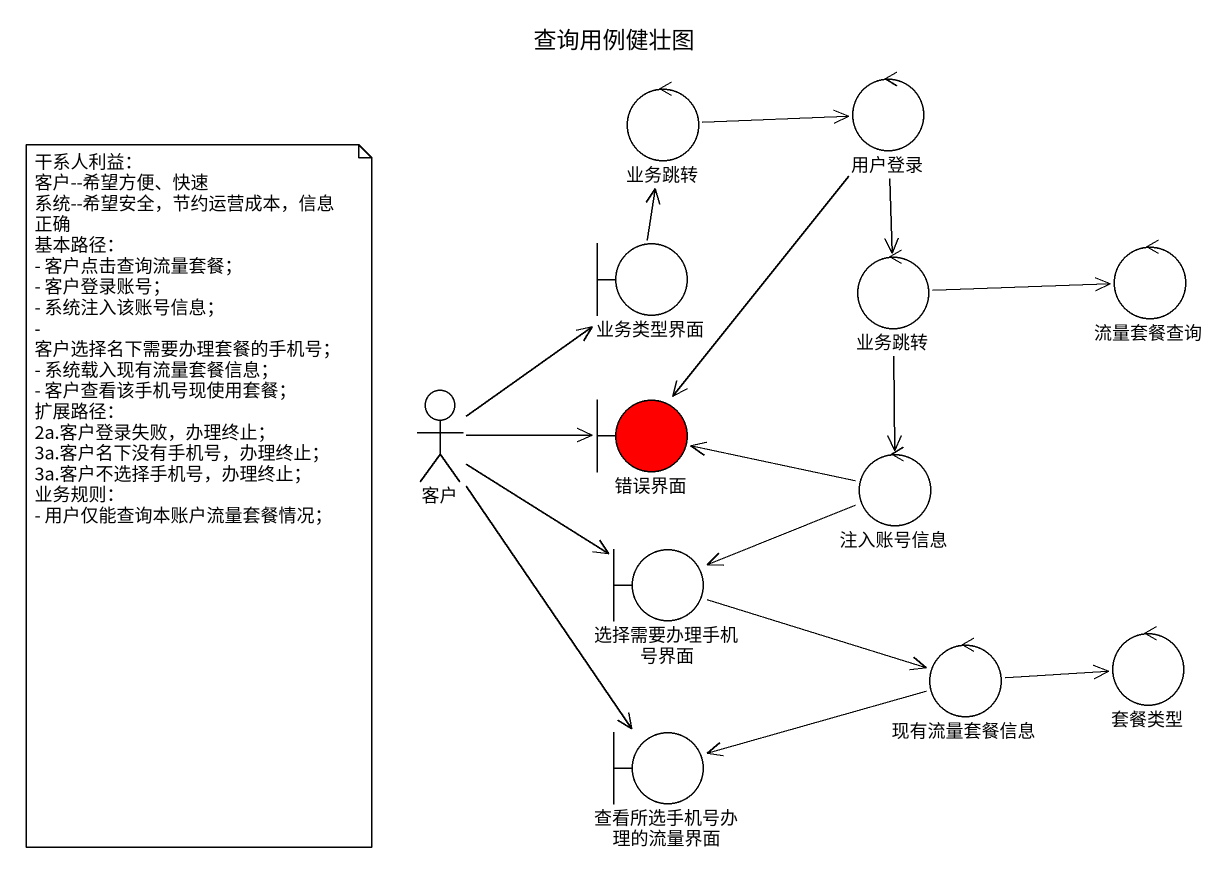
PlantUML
@startuml
title 查询用例健壮图
control 业务跳转
control 用户登录
boundary 业务类型界面
control "业务跳转" as 业务跳转_2
control 流量套餐查询
actor 客户
boundary 错误界面 #FF0000
control 注入账号信息
boundary 选择需要办理手机号界面
control 现有流量套餐信息
control 套餐类型
boundary 查看所选手机号办理的流量界面
业务跳转 -right-> 用户登录
用户登录 --> 业务跳转_2
用户登录 --> 错误界面
业务类型界面 -up-> 业务跳转
业务跳转_2 -right-> 流量套餐查询
业务跳转_2 --> 注入账号信息
客户 -up-> 业务类型界面
客户 -right-> 错误界面
客户 --> 选择需要办理手机号界面
客户 --> 查看所选手机号办理的流量界面
注入账号信息 -left-> 错误界面
注入账号信息 -left-> 选择需要办理手机号界面
选择需要办理手机号界面 -right-> 现有流量套餐信息
现有流量套餐信息 -right-> 套餐类型
现有流量套餐信息 -left-> 查看所选手机号办理的流量界面
note as N1
  干系人利益：
  客户--希望方便、快速
  系统--希望安全，节约运营成本，信息正确
  基本路径：
  - 客户点击查询流量套餐；
  - 客户登录账号；
  - 系统注入该账号信息；
  - 客户选择名下需要办理套餐的手机号；
  - 系统载入现有流量套餐信息；
  - 客户查看该手机号现使用套餐；
  扩展路径：
  2a.客户登录失败，办理终止；
  3a.客户名下没有手机号，办理终止；
  3a.客户不选择手机号，办理终止；
  业务规则：
  - 用户仅能查询本账户流量套餐情况；
end note
@enduml
